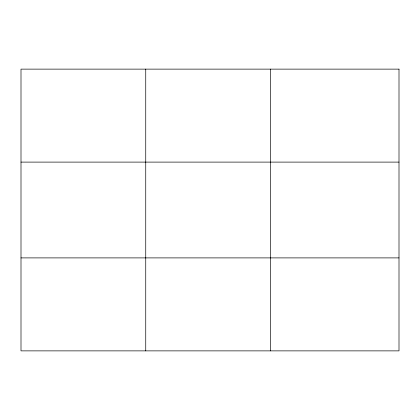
<?xml version="1.0" encoding="UTF-8"?>
<svg xmlns="http://www.w3.org/2000/svg" width="420" height="420" viewBox="0 0 420 420"><rect width="100%" height="100%" fill="white"/><g stroke="black" fill="none" stroke-linecap="round" stroke-linejoin="round"><path stroke-width="0.63" d="M145.74 69.127L145.74 350.873M270.48 69.127L270.48 350.873M21 162.104L399 162.104M21 257.896L399 257.896M399 69.127L399 350.873L21 350.873L21 69.127L399 69.127"/></g></svg>
